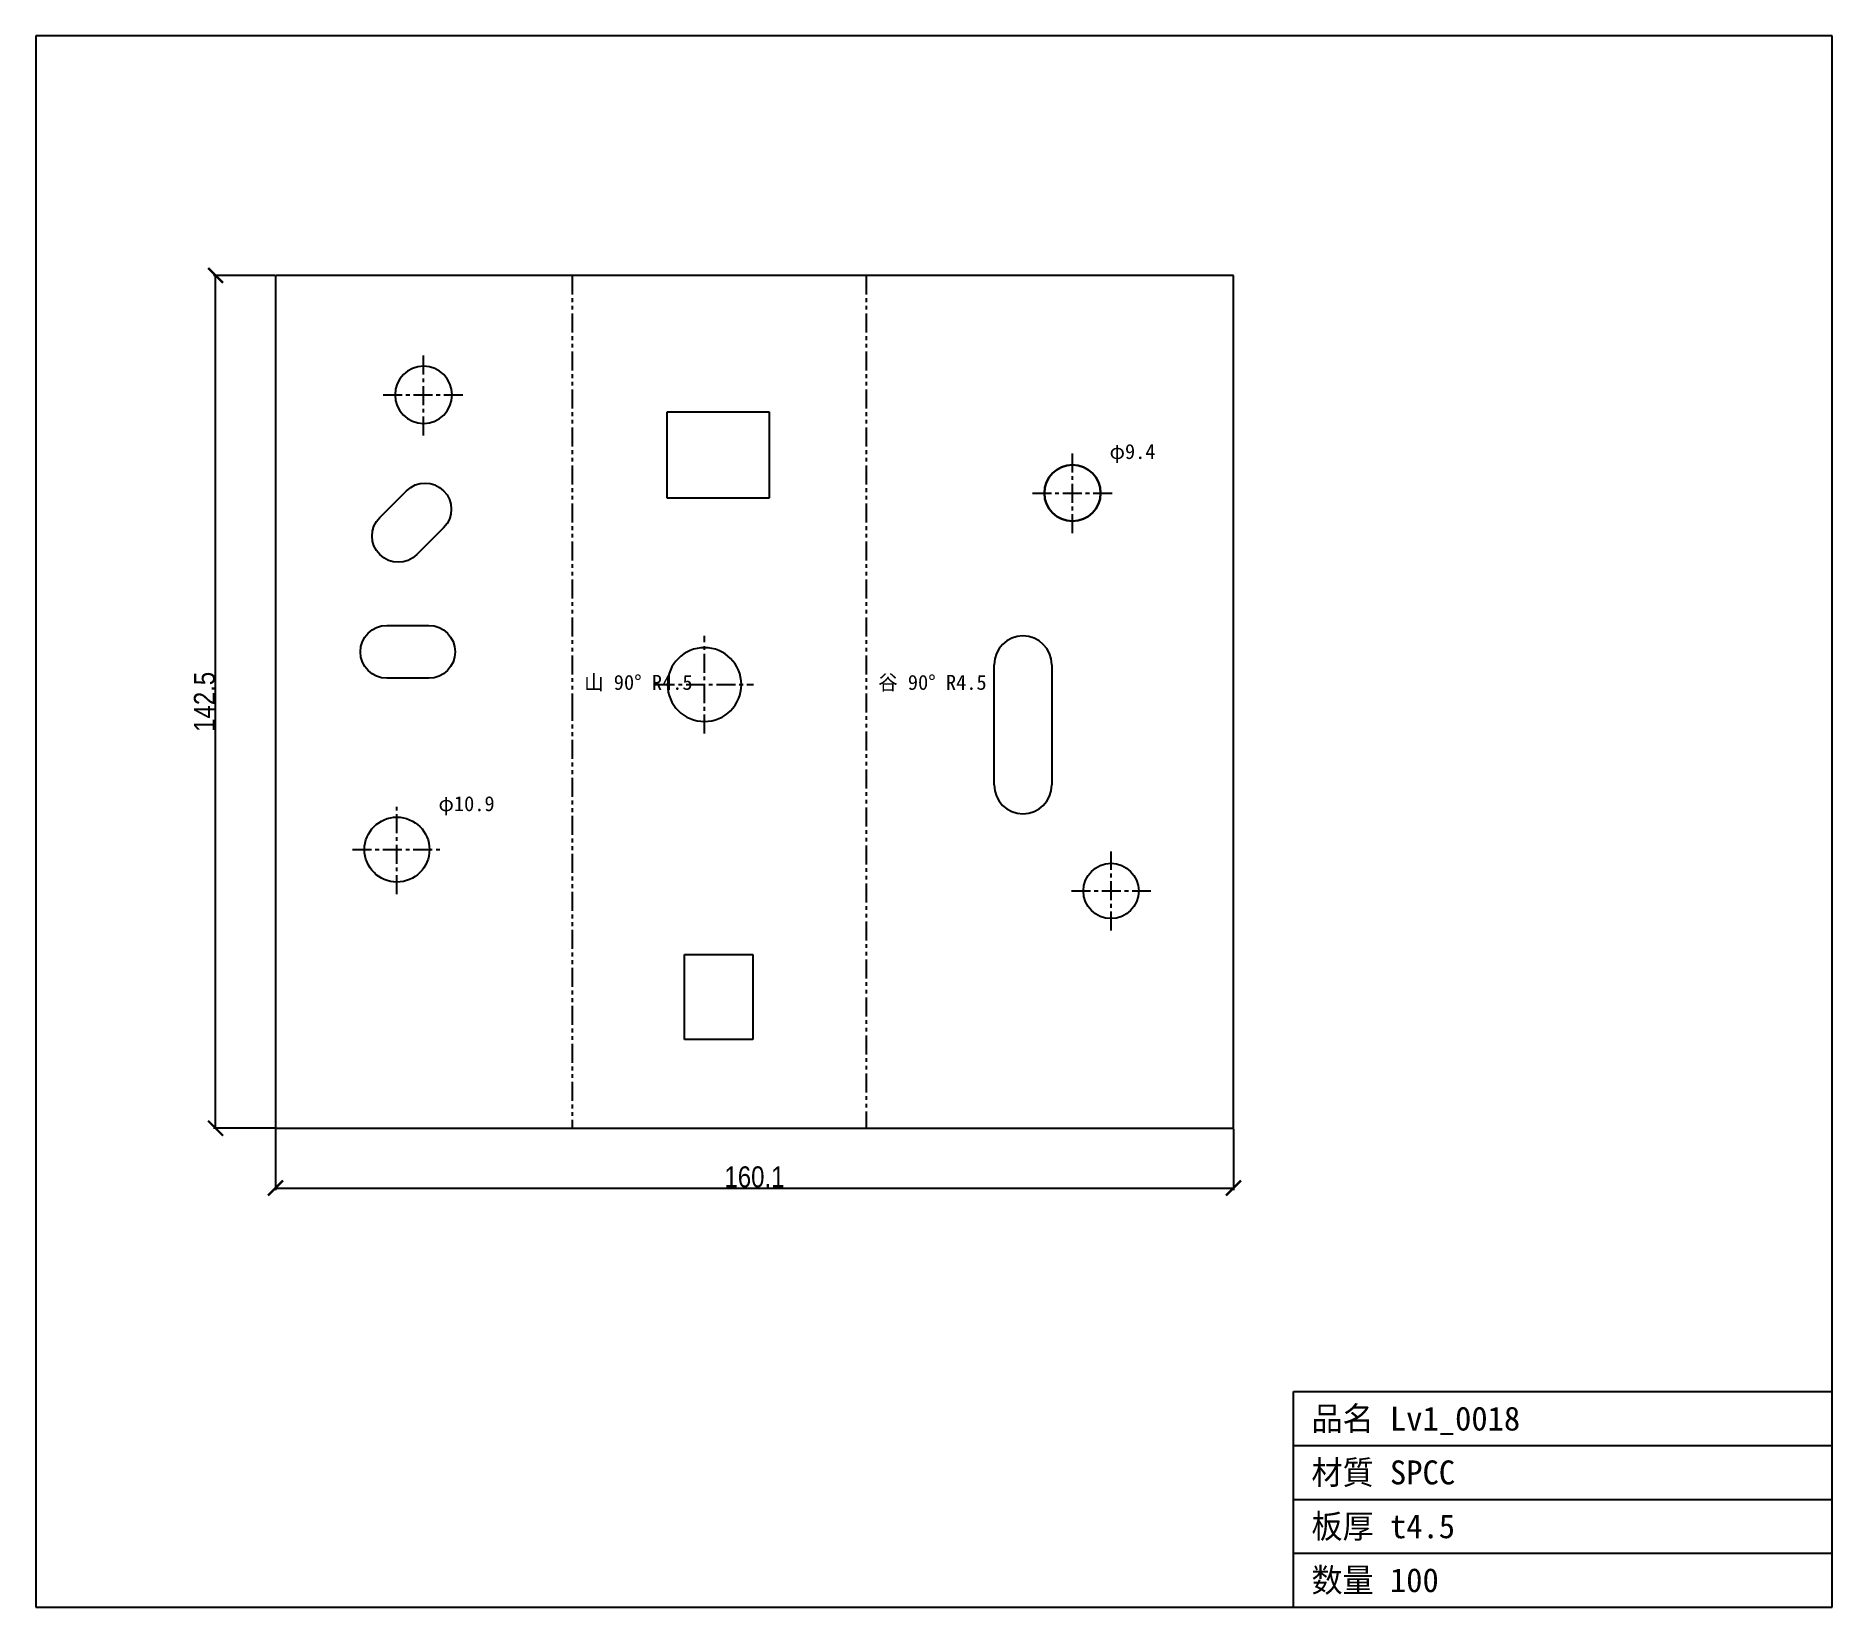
# Model space of a CAD drawing. Header units: millimetres. Extents: x -40 to 260, y -80 to 183.
import ezdxf

# ---------------------------------------------------------------- set-up
doc = ezdxf.new("R2010")
doc.units = ezdxf.units.MM
doc.linetypes.add('CENTER', pattern=[5.08, 3.175, -0.635, 0.635, -0.635])
doc.linetypes.add('PHANTOM', pattern=[6.35, 3.175, -0.635, 0.635, -0.635, 0.635, -0.635])
for name, color, linetype in [('1', 7, 'Continuous'), ('11', 7, 'Continuous'), ('15', 7, 'Continuous'), ('17', 7, 'Continuous'), ('2', 7, 'Continuous'), ('9', 7, 'Continuous')]:
    doc.layers.add(name, color=color, linetype=linetype)
doc.styles.add('OpenSansCondensed-Light', font='OpenSansCondensed-Light.ttf')
doc.dimstyles.new('EZDXF', dxfattribs={"dimtxt": 0.25, "dimasz": 0.175, "dimexe": 0.375, "dimexo": 0.125, "dimgap": 0.1, "dimtad": 1, "dimlfac": 100, "dimzin": 12, "dimdsep": 46, "dimtxsty": 'OpenSansCondensed-Light', "dimblk": 'ARCHTICK', "dimcen": 2.5, "dimazin": 3, "dimtfac": 0.5, "dimtmove": 2, "dimatfit": 3})

# ---------------------------------------------------------------- blocks, each defined once
blk = doc.blocks.new('HOLE_D9_24')
blk.add_circle((0, 0), 4.62)
blk = doc.blocks.new('_ARCHTICK')
at = {"color": 0, "linetype": 'BYBLOCK', "const_width": 0.15}
blk.add_lwpolyline([(-0.5, -0.5), (0.5, 0.5)], dxfattribs=at)

msp = doc.modelspace()

# ---------------------------------------------------------------- linework, layer by layer
at = {"layer": '11', "color": 1, "linetype": 'CENTER'}
for p, q in [((24.76, 115.78), (24.76, 129.33)), ((17.99, 122.56), (31.54, 122.56)), ((133.19, 99.45), (133.19, 112.84)), ((126.49, 106.15), (139.88, 106.15)), ((71.69, 65.97), (71.69, 82.3)), ((63.53, 74.14), (79.86, 74.14)), ((20.31, 39.13), (20.31, 53.99)), ((12.88, 46.56), (27.74, 46.56)), ((139.64, 33.03), (139.64, 46.27)), ((133.02, 39.65), (146.26, 39.65))]:
    msp.add_line(p, q, dxfattribs=at)
at = {"layer": '15', "color": 7, "linetype": 'CONTINUOUS'}
for p, q in [((260.12, 182.55), (-40.02, 182.55)), ((-40.02, 182.55), (-40.02, -80.02)), ((260.12, -80.02), (260.12, 182.55)), ((170.12, -80.02), (170.12, -44.02)), ((170.12, -44.02), (260.12, -44.02)), ((170.12, -53.02), (260.12, -53.02)), ((170.12, -62.02), (260.12, -62.02)), ((170.12, -71.02), (260.12, -71.02)), ((-40.02, -80.02), (260.12, -80.02))]:
    msp.add_line(p, q, dxfattribs=at)
at = {"layer": '2', "color": 7, "linetype": 'CONTINUOUS'}
for p, q in [((0, 142.52), (0, 65.02)), ((160.1, 142.52), (0, 142.52)), ((160.1, 0), (160.1, 142.52)), ((65.45, 119.71), (82.53, 119.71)), ((65.45, 105.28), (65.45, 119.71)), ((82.53, 119.71), (82.53, 105.28)), ((82.53, 105.28), (65.45, 105.28)), ((120.1, 57.37), (120.1, 77.45)), ((129.73, 77.45), (129.73, 65.88)), ((0, 65.02), (0, 0)), ((129.73, 65.88), (129.73, 57.37)), ((68.36, 29.03), (73.16, 29.03)), ((68.36, 14.81), (68.36, 29.03)), ((73.16, 29.03), (74.02, 29.03)), ((74.02, 29.03), (75.39, 29.03)), ((75.39, 29.03), (79.78, 29.03)), ((79.78, 29.03), (79.78, 14.81)), ((79.78, 14.81), (68.36, 14.81)), ((0, 0), (160.1, 0))]:
    msp.add_line(p, q, dxfattribs=at)
for points in [[(17.43, 102.06), (21.92, 106.54, -1), (28.11, 100.35), (23.63, 95.86, -1)], [(18.63, 84.04), (25.61, 84.04, -1), (25.61, 75.19), (18.63, 75.19, -1)]]:
    msp.add_lwpolyline(points, format="xyb", close=True, dxfattribs=at)
for centre, radius in [((133.19, 106.15), 4.7), ((20.31, 46.56), 5.43)]:
    msp.add_circle(centre, radius, dxfattribs=at)
for centre, radius, start, end in [((24.76, 122.56), 4.78, 0, 180), ((24.76, 122.56), 4.78, 180, 0), ((133.19, 106.15), 4.7, 0, 180), ((133.19, 106.15), 4.7, 180, 0), ((124.91, 77.45), 4.82, 0, 180), ((71.69, 74.14), 6.17, 0, 180), ((71.69, 74.14), 6.17, 180, 0), ((124.91, 57.37), 4.82, 180, 0)]:
    msp.add_arc(centre, radius, start, end, dxfattribs=at)
at = {"layer": '9', "color": 3, "linetype": 'PHANTOM'}
for p, q in [((49.59, 142.52), (49.59, 71.26)), ((98.73, 142.52), (98.73, 0)), ((49.59, 71.26), (49.59, 0))]:
    msp.add_line(p, q, dxfattribs=at)

# ---------------------------------------------------------------- block references
at = {"layer": '2', "color": 7, "linetype": 'CONTINUOUS'}
msp.add_blockref('HOLE_D9_24', (139.64, 39.65), dxfattribs=at)

# ---------------------------------------------------------------- texts
at = {"layer": '1', "color": 2}
for s, height, p in [('φ9.4', 2.5, (139.38, 111.84)), ('山 90° R4.5', 2.5, (51.59, 73.26)), ('谷 90° R4.5', 2.5, (100.73, 73.26)), ('φ10.9', 2.5, (27.24, 52.99)), ('品名 Lv1_0018', 4, (173.12, -50.52)), ('材質 SPCC', 4, (173.12, -59.52)), ('板厚 t4.5', 4, (173.12, -68.52)), ('数量 100', 4, (173.12, -77.52))]:
    msp.add_text(s, height=height, dxfattribs=at).set_placement(p)

# ---------------------------------------------------------------- dimensions: what is measured, and where the dimension line sits
at = {"layer": '17', "color": 8}
msp.add_linear_dim(base=(-10, 0), p1=(0, 0), p2=(0, 142.52), angle=90, dimstyle='EZDXF', override={"dimtxt": 3.5, "dimasz": 2.5, "dimdec": 1, "dimlfac": 1}, dxfattribs=at).render()
msp.add_linear_dim(base=(0, -10), p1=(0, 0), p2=(160.1, 0), dimstyle='EZDXF', override={"dimtxt": 3.5, "dimasz": 2.5, "dimdec": 1, "dimlfac": 1}, dxfattribs=at).render()

doc.saveas('drawing.dxf')
